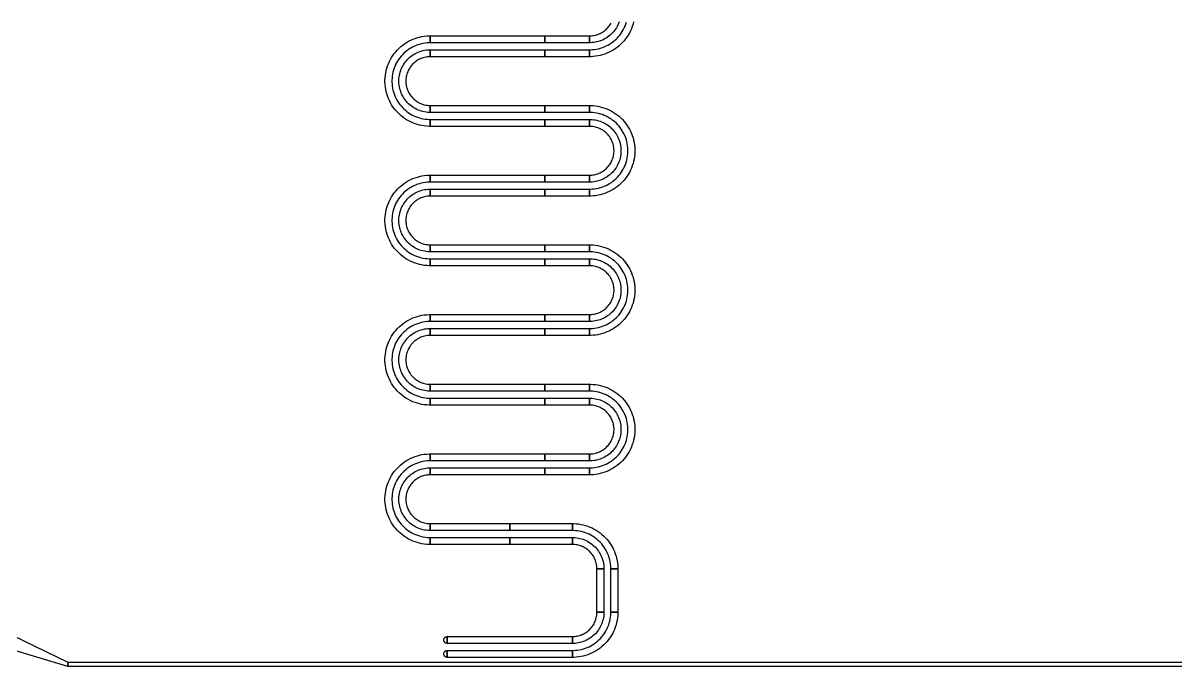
# Model space of a CAD drawing. Extents: x -50000 to 50000, y -50000 to 50000.
# Drawn here: x -27194 to -25538, y 25200 to 26128 of the extents above; entities that cross this region are included whole.
import ezdxf

# ---------------------------------------------------------------- set-up
doc = ezdxf.new("R2010")
doc.units = 0
for name, color, linetype in [('BASEMETAL', 3, 'CONTINUOUS'), ('BUSMAIN', 4, 'CONTINUOUS'), ('FRAME', 14, 'CONTINUOUS')]:
    doc.layers.add(name, color=color, linetype=linetype)

# ---------------------------------------------------------------- blocks, each defined once
blk = doc.blocks.new('CHIP_QSEARCH')
at = {"layer": 'BASEMETAL'}
for points in [[(2382.688, 4429.826), (2381.807, 4426.539), (2380.756, 4423.303), (2379.536, 4420.126), (2378.152, 4417.017), (2376.607, 4413.985), (2374.906, 4411.038), (2373.052, 4408.184), (2371.052, 4405.431), (2368.91, 4402.786), (2366.633, 4400.257), (2364.227, 4397.851), (2361.698, 4395.574), (2359.053, 4393.432), (2356.3, 4391.432), (2353.446, 4389.578), (2350.499, 4387.877), (2347.467, 4386.332), (2344.358, 4384.948), (2341.181, 4383.728), (2337.945, 4382.677), (2334.658, 4381.796), (2331.329, 4381.088), (2327.968, 4380.556), (2324.584, 4380.2), (2321.185, 4380.022), (2319.484, 4380), (2319.484, 4390), (2320.924, 4390.019), (2323.799, 4390.17), (2326.663, 4390.471), (2329.507, 4390.921), (2332.323, 4391.52), (2335.105, 4392.265), (2337.843, 4393.155), (2340.532, 4394.187), (2343.162, 4395.358), (2345.728, 4396.665), (2348.221, 4398.105), (2350.636, 4399.673), (2352.966, 4401.366), (2355.204, 4403.178), (2357.343, 4405.104), (2359.38, 4407.14), (2361.306, 4409.28), (2363.118, 4411.518), (2364.811, 4413.848), (2366.379, 4416.263), (2367.819, 4418.756), (2369.126, 4421.322), (2370.297, 4423.952), (2371.329, 4426.641), (2372.219, 4429.379)], [(2361.903, 4429.979), (2361.059, 4427.779), (2360.1, 4425.627), (2359.031, 4423.528), (2357.853, 4421.488), (2356.57, 4419.512), (2355.185, 4417.606), (2353.702, 4415.775), (2352.126, 4414.024), (2350.46, 4412.358), (2348.709, 4410.782), (2346.878, 4409.299), (2344.972, 4407.914), (2342.996, 4406.631), (2340.956, 4405.453), (2338.857, 4404.384), (2336.705, 4403.425), (2334.505, 4402.581), (2332.265, 4401.853), (2329.989, 4401.243), (2327.685, 4400.754), (2325.358, 4400.385), (2323.015, 4400.139), (2320.662, 4400.015), (2319.484, 4400), (2319.484, 4410), (2320.4, 4410.012), (2322.23, 4410.108), (2324.052, 4410.299), (2325.862, 4410.586), (2327.655, 4410.967), (2329.425, 4411.441), (2331.167, 4412.008), (2332.878, 4412.664), (2334.552, 4413.41), (2336.185, 4414.241), (2337.771, 4415.158), (2339.308, 4416.156), (2340.791, 4417.233), (2342.215, 4418.386), (2343.576, 4419.612), (2344.872, 4420.908), (2346.098, 4422.269), (2347.251, 4423.693), (2348.328, 4425.176), (2349.326, 4426.713), (2350.243, 4428.299)]]:
    blk.add_lwpolyline(points, dxfattribs=at)
for points in [[(2090.516, 4280), (2088.815, 4280.022), (2085.416, 4280.2), (2082.032, 4280.556), (2078.671, 4281.088), (2075.342, 4281.796), (2072.055, 4282.677), (2068.819, 4283.728), (2065.642, 4284.948), (2062.533, 4286.332), (2059.501, 4287.877), (2056.554, 4289.578), (2053.7, 4291.432), (2050.947, 4293.432), (2048.302, 4295.574), (2045.773, 4297.851), (2043.367, 4300.257), (2041.09, 4302.786), (2038.948, 4305.431), (2036.948, 4308.184), (2035.094, 4311.038), (2033.393, 4313.985), (2031.848, 4317.017), (2030.464, 4320.126), (2029.244, 4323.303), (2028.193, 4326.539), (2027.312, 4329.826), (2026.604, 4333.155), (2026.072, 4336.516), (2025.716, 4339.9), (2025.538, 4343.298), (2025.538, 4346.702), (2025.716, 4350.1), (2026.072, 4353.484), (2026.604, 4356.845), (2027.312, 4360.174), (2028.193, 4363.461), (2029.244, 4366.697), (2030.464, 4369.874), (2031.848, 4372.983), (2033.393, 4376.015), (2035.094, 4378.962), (2036.948, 4381.816), (2038.948, 4384.569), (2041.09, 4387.214), (2043.367, 4389.743), (2045.773, 4392.149), (2048.302, 4394.426), (2050.947, 4396.568), (2053.7, 4398.568), (2056.554, 4400.422), (2059.501, 4402.123), (2062.533, 4403.668), (2065.642, 4405.052), (2068.819, 4406.272), (2072.055, 4407.323), (2075.342, 4408.204), (2078.671, 4408.912), (2082.032, 4409.444), (2085.416, 4409.8), (2088.815, 4409.978), (2090.516, 4410), (2090.516, 4400), (2089.076, 4399.981), (2086.201, 4399.83), (2083.337, 4399.529), (2080.493, 4399.079), (2077.677, 4398.48), (2074.895, 4397.735), (2072.157, 4396.845), (2069.468, 4395.813), (2066.838, 4394.642), (2064.272, 4393.335), (2061.779, 4391.895), (2059.364, 4390.327), (2057.034, 4388.634), (2054.796, 4386.822), (2052.657, 4384.896), (2050.62, 4382.86), (2048.694, 4380.72), (2046.882, 4378.482), (2045.189, 4376.152), (2043.621, 4373.737), (2042.181, 4371.244), (2040.874, 4368.678), (2039.703, 4366.048), (2038.671, 4363.359), (2037.781, 4360.621), (2037.036, 4357.839), (2036.437, 4355.023), (2035.987, 4352.179), (2035.686, 4349.315), (2035.535, 4346.44), (2035.535, 4343.56), (2035.686, 4340.685), (2035.987, 4337.821), (2036.437, 4334.977), (2037.036, 4332.161), (2037.781, 4329.379), (2038.671, 4326.641), (2039.703, 4323.952), (2040.874, 4321.322), (2042.181, 4318.756), (2043.621, 4316.263), (2045.189, 4313.848), (2046.882, 4311.518), (2048.694, 4309.28), (2050.62, 4307.14), (2052.657, 4305.104), (2054.796, 4303.178), (2057.034, 4301.366), (2059.364, 4299.673), (2061.779, 4298.105), (2064.272, 4296.665), (2066.838, 4295.358), (2069.468, 4294.187), (2072.157, 4293.155), (2074.895, 4292.265), (2077.677, 4291.52), (2080.493, 4290.921), (2083.337, 4290.471), (2086.201, 4290.17), (2089.076, 4290.019), (2090.516, 4290)], [(2090.516, 4400), (2090.516, 4410), (2255, 4410), (2255, 4400)], [(2255, 4400), (2255, 4410), (2319.484, 4410), (2319.484, 4400)], [(2090.516, 4300), (2089.338, 4300.015), (2086.985, 4300.139), (2084.642, 4300.385), (2082.315, 4300.754), (2080.011, 4301.243), (2077.735, 4301.853), (2075.495, 4302.581), (2073.295, 4303.425), (2071.143, 4304.384), (2069.044, 4305.453), (2067.004, 4306.631), (2065.028, 4307.914), (2063.122, 4309.299), (2061.291, 4310.782), (2059.54, 4312.358), (2057.874, 4314.024), (2056.298, 4315.775), (2054.815, 4317.606), (2053.43, 4319.512), (2052.147, 4321.488), (2050.969, 4323.528), (2049.9, 4325.627), (2048.941, 4327.779), (2048.097, 4329.979), (2047.369, 4332.219), (2046.759, 4334.495), (2046.27, 4336.799), (2045.901, 4339.126), (2045.655, 4341.469), (2045.531, 4343.822), (2045.531, 4346.178), (2045.655, 4348.531), (2045.901, 4350.874), (2046.27, 4353.201), (2046.759, 4355.505), (2047.369, 4357.781), (2048.097, 4360.021), (2048.941, 4362.221), (2049.9, 4364.373), (2050.969, 4366.472), (2052.147, 4368.512), (2053.43, 4370.488), (2054.815, 4372.394), (2056.298, 4374.225), (2057.874, 4375.976), (2059.54, 4377.642), (2061.291, 4379.218), (2063.122, 4380.701), (2065.028, 4382.086), (2067.004, 4383.369), (2069.044, 4384.547), (2071.143, 4385.616), (2073.295, 4386.575), (2075.495, 4387.419), (2077.735, 4388.147), (2080.011, 4388.757), (2082.315, 4389.246), (2084.642, 4389.615), (2086.985, 4389.861), (2089.338, 4389.985), (2090.516, 4390), (2090.516, 4380), (2089.6, 4379.988), (2087.77, 4379.892), (2085.948, 4379.701), (2084.138, 4379.414), (2082.345, 4379.033), (2080.575, 4378.559), (2078.833, 4377.992), (2077.122, 4377.336), (2075.448, 4376.59), (2073.815, 4375.759), (2072.229, 4374.842), (2070.692, 4373.844), (2069.209, 4372.767), (2067.785, 4371.614), (2066.424, 4370.388), (2065.128, 4369.092), (2063.902, 4367.731), (2062.749, 4366.307), (2061.672, 4364.824), (2060.674, 4363.287), (2059.757, 4361.701), (2058.926, 4360.068), (2058.18, 4358.394), (2057.524, 4356.683), (2056.957, 4354.941), (2056.483, 4353.171), (2056.102, 4351.378), (2055.815, 4349.568), (2055.624, 4347.746), (2055.528, 4345.916), (2055.528, 4344.084), (2055.624, 4342.254), (2055.815, 4340.432), (2056.102, 4338.622), (2056.483, 4336.829), (2056.957, 4335.059), (2057.524, 4333.317), (2058.18, 4331.606), (2058.926, 4329.932), (2059.757, 4328.299), (2060.674, 4326.713), (2061.672, 4325.176), (2062.749, 4323.693), (2063.902, 4322.269), (2065.128, 4320.908), (2066.424, 4319.612), (2067.785, 4318.386), (2069.209, 4317.233), (2070.692, 4316.156), (2072.229, 4315.158), (2073.815, 4314.241), (2075.448, 4313.41), (2077.122, 4312.664), (2078.833, 4312.008), (2080.575, 4311.441), (2082.345, 4310.967), (2084.138, 4310.586), (2085.948, 4310.299), (2087.77, 4310.108), (2089.6, 4310.012), (2090.516, 4310)], [(2090.516, 4380), (2090.516, 4390), (2255, 4390), (2255, 4380)], [(2255, 4380), (2255, 4390), (2319.484, 4390), (2319.484, 4380)], [(2090.516, 4300), (2090.516, 4310), (2255, 4310), (2255, 4300)], [(2255, 4300), (2255, 4310), (2319.484, 4310), (2319.484, 4300)], [(2319.484, 4180), (2319.484, 4190), (2320.924, 4190.019), (2323.799, 4190.17), (2326.663, 4190.471), (2329.507, 4190.921), (2332.323, 4191.52), (2335.105, 4192.265), (2337.843, 4193.155), (2340.532, 4194.187), (2343.162, 4195.358), (2345.728, 4196.665), (2348.221, 4198.105), (2350.636, 4199.673), (2352.966, 4201.366), (2355.204, 4203.178), (2357.343, 4205.104), (2359.38, 4207.14), (2361.306, 4209.28), (2363.118, 4211.518), (2364.811, 4213.848), (2366.379, 4216.263), (2367.819, 4218.756), (2369.126, 4221.322), (2370.297, 4223.952), (2371.329, 4226.641), (2372.219, 4229.379), (2372.964, 4232.161), (2373.563, 4234.977), (2374.013, 4237.821), (2374.314, 4240.685), (2374.465, 4243.56), (2374.465, 4246.44), (2374.314, 4249.315), (2374.013, 4252.179), (2373.563, 4255.023), (2372.964, 4257.839), (2372.219, 4260.621), (2371.329, 4263.359), (2370.297, 4266.048), (2369.126, 4268.678), (2367.819, 4271.244), (2366.379, 4273.737), (2364.811, 4276.152), (2363.118, 4278.482), (2361.306, 4280.72), (2359.38, 4282.86), (2357.343, 4284.896), (2355.204, 4286.822), (2352.966, 4288.634), (2350.636, 4290.327), (2348.221, 4291.895), (2345.728, 4293.335), (2343.162, 4294.642), (2340.532, 4295.813), (2337.843, 4296.845), (2335.105, 4297.735), (2332.323, 4298.48), (2329.507, 4299.079), (2326.663, 4299.529), (2323.799, 4299.83), (2320.924, 4299.981), (2319.484, 4300), (2319.484, 4310), (2321.185, 4309.978), (2324.584, 4309.8), (2327.968, 4309.444), (2331.329, 4308.912), (2334.658, 4308.204), (2337.945, 4307.323), (2341.181, 4306.272), (2344.358, 4305.052), (2347.467, 4303.668), (2350.499, 4302.123), (2353.446, 4300.422), (2356.3, 4298.568), (2359.053, 4296.568), (2361.698, 4294.426), (2364.227, 4292.149), (2366.633, 4289.743), (2368.91, 4287.214), (2371.052, 4284.569), (2373.052, 4281.816), (2374.906, 4278.962), (2376.607, 4276.015), (2378.152, 4272.983), (2379.536, 4269.874), (2380.756, 4266.697), (2381.807, 4263.461), (2382.688, 4260.174), (2383.396, 4256.845), (2383.928, 4253.484), (2384.284, 4250.1), (2384.462, 4246.702), (2384.462, 4243.298), (2384.284, 4239.9), (2383.928, 4236.516), (2383.396, 4233.155), (2382.688, 4229.826), (2381.807, 4226.539), (2380.756, 4223.303), (2379.536, 4220.126), (2378.152, 4217.017), (2376.607, 4213.985), (2374.906, 4211.038), (2373.052, 4208.184), (2371.052, 4205.431), (2368.91, 4202.786), (2366.633, 4200.257), (2364.227, 4197.851), (2361.698, 4195.574), (2359.053, 4193.432), (2356.3, 4191.432), (2353.446, 4189.578), (2350.499, 4187.877), (2347.467, 4186.332), (2344.358, 4184.948), (2341.181, 4183.728), (2337.945, 4182.677), (2334.658, 4181.796), (2331.329, 4181.088), (2327.968, 4180.556), (2324.584, 4180.2), (2321.185, 4180.022)], [(2090.516, 4280), (2090.516, 4290), (2255, 4290), (2255, 4280)], [(2255, 4280), (2255, 4290), (2319.484, 4290), (2319.484, 4280)], [(2319.484, 4200), (2319.484, 4210), (2320.4, 4210.012), (2322.23, 4210.108), (2324.052, 4210.299), (2325.862, 4210.586), (2327.655, 4210.967), (2329.425, 4211.441), (2331.167, 4212.008), (2332.878, 4212.664), (2334.552, 4213.41), (2336.185, 4214.241), (2337.771, 4215.158), (2339.308, 4216.156), (2340.791, 4217.233), (2342.215, 4218.386), (2343.576, 4219.612), (2344.872, 4220.908), (2346.098, 4222.269), (2347.251, 4223.693), (2348.328, 4225.176), (2349.326, 4226.713), (2350.243, 4228.299), (2351.074, 4229.932), (2351.82, 4231.606), (2352.476, 4233.317), (2353.043, 4235.059), (2353.517, 4236.829), (2353.898, 4238.622), (2354.185, 4240.432), (2354.376, 4242.254), (2354.472, 4244.084), (2354.472, 4245.916), (2354.376, 4247.746), (2354.185, 4249.568), (2353.898, 4251.378), (2353.517, 4253.171), (2353.043, 4254.941), (2352.476, 4256.683), (2351.82, 4258.394), (2351.074, 4260.068), (2350.243, 4261.701), (2349.326, 4263.287), (2348.328, 4264.824), (2347.251, 4266.307), (2346.098, 4267.731), (2344.872, 4269.092), (2343.576, 4270.388), (2342.215, 4271.614), (2340.791, 4272.767), (2339.308, 4273.844), (2337.771, 4274.842), (2336.185, 4275.759), (2334.552, 4276.59), (2332.878, 4277.336), (2331.167, 4277.992), (2329.425, 4278.559), (2327.655, 4279.033), (2325.862, 4279.414), (2324.052, 4279.701), (2322.23, 4279.892), (2320.4, 4279.988), (2319.484, 4280), (2319.484, 4290), (2320.662, 4289.985), (2323.015, 4289.861), (2325.358, 4289.615), (2327.685, 4289.246), (2329.989, 4288.757), (2332.265, 4288.147), (2334.505, 4287.419), (2336.705, 4286.575), (2338.857, 4285.616), (2340.956, 4284.547), (2342.996, 4283.369), (2344.972, 4282.086), (2346.878, 4280.701), (2348.709, 4279.218), (2350.46, 4277.642), (2352.126, 4275.976), (2353.702, 4274.225), (2355.185, 4272.394), (2356.57, 4270.488), (2357.853, 4268.512), (2359.031, 4266.472), (2360.1, 4264.373), (2361.059, 4262.221), (2361.903, 4260.021), (2362.631, 4257.781), (2363.241, 4255.505), (2363.73, 4253.201), (2364.099, 4250.874), (2364.345, 4248.531), (2364.469, 4246.178), (2364.469, 4243.822), (2364.345, 4241.469), (2364.099, 4239.126), (2363.73, 4236.799), (2363.241, 4234.495), (2362.631, 4232.219), (2361.903, 4229.979), (2361.059, 4227.779), (2360.1, 4225.627), (2359.031, 4223.528), (2357.853, 4221.488), (2356.57, 4219.512), (2355.185, 4217.606), (2353.702, 4215.775), (2352.126, 4214.024), (2350.46, 4212.358), (2348.709, 4210.782), (2346.878, 4209.299), (2344.972, 4207.914), (2342.996, 4206.631), (2340.956, 4205.453), (2338.857, 4204.384), (2336.705, 4203.425), (2334.505, 4202.581), (2332.265, 4201.853), (2329.989, 4201.243), (2327.685, 4200.754), (2325.358, 4200.385), (2323.015, 4200.139), (2320.662, 4200.015)], [(2090.516, 4080), (2088.815, 4080.022), (2085.416, 4080.2), (2082.032, 4080.556), (2078.671, 4081.088), (2075.342, 4081.796), (2072.055, 4082.677), (2068.819, 4083.728), (2065.642, 4084.948), (2062.533, 4086.332), (2059.501, 4087.877), (2056.554, 4089.578), (2053.7, 4091.432), (2050.947, 4093.432), (2048.302, 4095.574), (2045.773, 4097.851), (2043.367, 4100.257), (2041.09, 4102.786), (2038.948, 4105.431), (2036.948, 4108.184), (2035.094, 4111.038), (2033.393, 4113.985), (2031.848, 4117.017), (2030.464, 4120.126), (2029.244, 4123.303), (2028.193, 4126.539), (2027.312, 4129.826), (2026.604, 4133.155), (2026.072, 4136.516), (2025.716, 4139.9), (2025.538, 4143.298), (2025.538, 4146.702), (2025.716, 4150.1), (2026.072, 4153.484), (2026.604, 4156.845), (2027.312, 4160.174), (2028.193, 4163.461), (2029.244, 4166.697), (2030.464, 4169.874), (2031.848, 4172.983), (2033.393, 4176.015), (2035.094, 4178.962), (2036.948, 4181.816), (2038.948, 4184.569), (2041.09, 4187.214), (2043.367, 4189.743), (2045.773, 4192.149), (2048.302, 4194.426), (2050.947, 4196.568), (2053.7, 4198.568), (2056.554, 4200.422), (2059.501, 4202.123), (2062.533, 4203.668), (2065.642, 4205.052), (2068.819, 4206.272), (2072.055, 4207.323), (2075.342, 4208.204), (2078.671, 4208.912), (2082.032, 4209.444), (2085.416, 4209.8), (2088.815, 4209.978), (2090.516, 4210), (2090.516, 4200), (2089.076, 4199.981), (2086.201, 4199.83), (2083.337, 4199.529), (2080.493, 4199.079), (2077.677, 4198.48), (2074.895, 4197.735), (2072.157, 4196.845), (2069.468, 4195.813), (2066.838, 4194.642), (2064.272, 4193.335), (2061.779, 4191.895), (2059.364, 4190.327), (2057.034, 4188.634), (2054.796, 4186.822), (2052.657, 4184.896), (2050.62, 4182.86), (2048.694, 4180.72), (2046.882, 4178.482), (2045.189, 4176.152), (2043.621, 4173.737), (2042.181, 4171.244), (2040.874, 4168.678), (2039.703, 4166.048), (2038.671, 4163.359), (2037.781, 4160.621), (2037.036, 4157.839), (2036.437, 4155.023), (2035.987, 4152.179), (2035.686, 4149.315), (2035.535, 4146.44), (2035.535, 4143.56), (2035.686, 4140.685), (2035.987, 4137.821), (2036.437, 4134.977), (2037.036, 4132.161), (2037.781, 4129.379), (2038.671, 4126.641), (2039.703, 4123.952), (2040.874, 4121.322), (2042.181, 4118.756), (2043.621, 4116.263), (2045.189, 4113.848), (2046.882, 4111.518), (2048.694, 4109.28), (2050.62, 4107.14), (2052.657, 4105.104), (2054.796, 4103.178), (2057.034, 4101.366), (2059.364, 4099.673), (2061.779, 4098.105), (2064.272, 4096.665), (2066.838, 4095.358), (2069.468, 4094.187), (2072.157, 4093.155), (2074.895, 4092.265), (2077.677, 4091.52), (2080.493, 4090.921), (2083.337, 4090.471), (2086.201, 4090.17), (2089.076, 4090.019), (2090.516, 4090)], [(2090.516, 4200), (2090.516, 4210), (2255, 4210), (2255, 4200)], [(2255, 4200), (2255, 4210), (2319.484, 4210), (2319.484, 4200)], [(2090.516, 4100), (2089.338, 4100.015), (2086.985, 4100.139), (2084.642, 4100.385), (2082.315, 4100.754), (2080.011, 4101.243), (2077.735, 4101.853), (2075.495, 4102.581), (2073.295, 4103.425), (2071.143, 4104.384), (2069.044, 4105.453), (2067.004, 4106.631), (2065.028, 4107.914), (2063.122, 4109.299), (2061.291, 4110.782), (2059.54, 4112.358), (2057.874, 4114.024), (2056.298, 4115.775), (2054.815, 4117.606), (2053.43, 4119.512), (2052.147, 4121.488), (2050.969, 4123.528), (2049.9, 4125.627), (2048.941, 4127.779), (2048.097, 4129.979), (2047.369, 4132.219), (2046.759, 4134.495), (2046.27, 4136.799), (2045.901, 4139.126), (2045.655, 4141.469), (2045.531, 4143.822), (2045.531, 4146.178), (2045.655, 4148.531), (2045.901, 4150.874), (2046.27, 4153.201), (2046.759, 4155.505), (2047.369, 4157.781), (2048.097, 4160.021), (2048.941, 4162.221), (2049.9, 4164.373), (2050.969, 4166.472), (2052.147, 4168.512), (2053.43, 4170.488), (2054.815, 4172.394), (2056.298, 4174.225), (2057.874, 4175.976), (2059.54, 4177.642), (2061.291, 4179.218), (2063.122, 4180.701), (2065.028, 4182.086), (2067.004, 4183.369), (2069.044, 4184.547), (2071.143, 4185.616), (2073.295, 4186.575), (2075.495, 4187.419), (2077.735, 4188.147), (2080.011, 4188.757), (2082.315, 4189.246), (2084.642, 4189.615), (2086.985, 4189.861), (2089.338, 4189.985), (2090.516, 4190), (2090.516, 4180), (2089.6, 4179.988), (2087.77, 4179.892), (2085.948, 4179.701), (2084.138, 4179.414), (2082.345, 4179.033), (2080.575, 4178.559), (2078.833, 4177.992), (2077.122, 4177.336), (2075.448, 4176.59), (2073.815, 4175.759), (2072.229, 4174.842), (2070.692, 4173.844), (2069.209, 4172.767), (2067.785, 4171.614), (2066.424, 4170.388), (2065.128, 4169.092), (2063.902, 4167.731), (2062.749, 4166.307), (2061.672, 4164.824), (2060.674, 4163.287), (2059.757, 4161.701), (2058.926, 4160.068), (2058.18, 4158.394), (2057.524, 4156.683), (2056.957, 4154.941), (2056.483, 4153.171), (2056.102, 4151.378), (2055.815, 4149.568), (2055.624, 4147.746), (2055.528, 4145.916), (2055.528, 4144.084), (2055.624, 4142.254), (2055.815, 4140.432), (2056.102, 4138.622), (2056.483, 4136.829), (2056.957, 4135.059), (2057.524, 4133.317), (2058.18, 4131.606), (2058.926, 4129.932), (2059.757, 4128.299), (2060.674, 4126.713), (2061.672, 4125.176), (2062.749, 4123.693), (2063.902, 4122.269), (2065.128, 4120.908), (2066.424, 4119.612), (2067.785, 4118.386), (2069.209, 4117.233), (2070.692, 4116.156), (2072.229, 4115.158), (2073.815, 4114.241), (2075.448, 4113.41), (2077.122, 4112.664), (2078.833, 4112.008), (2080.575, 4111.441), (2082.345, 4110.967), (2084.138, 4110.586), (2085.948, 4110.299), (2087.77, 4110.108), (2089.6, 4110.012), (2090.516, 4110)], [(2090.516, 4180), (2090.516, 4190), (2255, 4190), (2255, 4180)], [(2255, 4180), (2255, 4190), (2319.484, 4190), (2319.484, 4180)], [(2090.516, 4100), (2090.516, 4110), (2255, 4110), (2255, 4100)], [(2255, 4100), (2255, 4110), (2319.484, 4110), (2319.484, 4100)], [(2319.484, 3980), (2319.484, 3990), (2320.924, 3990.019), (2323.799, 3990.17), (2326.663, 3990.471), (2329.507, 3990.921), (2332.323, 3991.52), (2335.105, 3992.265), (2337.843, 3993.155), (2340.532, 3994.187), (2343.162, 3995.358), (2345.728, 3996.665), (2348.221, 3998.105), (2350.636, 3999.673), (2352.966, 4001.366), (2355.204, 4003.178), (2357.343, 4005.104), (2359.38, 4007.14), (2361.306, 4009.28), (2363.118, 4011.518), (2364.811, 4013.848), (2366.379, 4016.263), (2367.819, 4018.756), (2369.126, 4021.322), (2370.297, 4023.952), (2371.329, 4026.641), (2372.219, 4029.379), (2372.964, 4032.161), (2373.563, 4034.977), (2374.013, 4037.821), (2374.314, 4040.685), (2374.465, 4043.56), (2374.465, 4046.44), (2374.314, 4049.315), (2374.013, 4052.179), (2373.563, 4055.023), (2372.964, 4057.839), (2372.219, 4060.621), (2371.329, 4063.359), (2370.297, 4066.048), (2369.126, 4068.678), (2367.819, 4071.244), (2366.379, 4073.737), (2364.811, 4076.152), (2363.118, 4078.482), (2361.306, 4080.72), (2359.38, 4082.86), (2357.343, 4084.896), (2355.204, 4086.822), (2352.966, 4088.634), (2350.636, 4090.327), (2348.221, 4091.895), (2345.728, 4093.335), (2343.162, 4094.642), (2340.532, 4095.813), (2337.843, 4096.845), (2335.105, 4097.735), (2332.323, 4098.48), (2329.507, 4099.079), (2326.663, 4099.529), (2323.799, 4099.83), (2320.924, 4099.981), (2319.484, 4100), (2319.484, 4110), (2321.185, 4109.978), (2324.584, 4109.8), (2327.968, 4109.444), (2331.329, 4108.912), (2334.658, 4108.204), (2337.945, 4107.323), (2341.181, 4106.272), (2344.358, 4105.052), (2347.467, 4103.668), (2350.499, 4102.123), (2353.446, 4100.422), (2356.3, 4098.568), (2359.053, 4096.568), (2361.698, 4094.426), (2364.227, 4092.149), (2366.633, 4089.743), (2368.91, 4087.214), (2371.052, 4084.569), (2373.052, 4081.816), (2374.906, 4078.962), (2376.607, 4076.015), (2378.152, 4072.983), (2379.536, 4069.874), (2380.756, 4066.697), (2381.807, 4063.461), (2382.688, 4060.174), (2383.396, 4056.845), (2383.928, 4053.484), (2384.284, 4050.1), (2384.462, 4046.702), (2384.462, 4043.298), (2384.284, 4039.9), (2383.928, 4036.516), (2383.396, 4033.155), (2382.688, 4029.826), (2381.807, 4026.539), (2380.756, 4023.303), (2379.536, 4020.126), (2378.152, 4017.017), (2376.607, 4013.985), (2374.906, 4011.038), (2373.052, 4008.184), (2371.052, 4005.431), (2368.91, 4002.786), (2366.633, 4000.257), (2364.227, 3997.851), (2361.698, 3995.574), (2359.053, 3993.432), (2356.3, 3991.432), (2353.446, 3989.578), (2350.499, 3987.877), (2347.467, 3986.332), (2344.358, 3984.948), (2341.181, 3983.728), (2337.945, 3982.677), (2334.658, 3981.796), (2331.329, 3981.088), (2327.968, 3980.556), (2324.584, 3980.2), (2321.185, 3980.022)], [(2090.516, 4080), (2090.516, 4090), (2255, 4090), (2255, 4080)], [(2255, 4080), (2255, 4090), (2319.484, 4090), (2319.484, 4080)], [(2319.484, 4000), (2319.484, 4010), (2320.4, 4010.012), (2322.23, 4010.108), (2324.052, 4010.299), (2325.862, 4010.586), (2327.655, 4010.967), (2329.425, 4011.441), (2331.167, 4012.008), (2332.878, 4012.664), (2334.552, 4013.41), (2336.185, 4014.241), (2337.771, 4015.158), (2339.308, 4016.156), (2340.791, 4017.233), (2342.215, 4018.386), (2343.576, 4019.612), (2344.872, 4020.908), (2346.098, 4022.269), (2347.251, 4023.693), (2348.328, 4025.176), (2349.326, 4026.713), (2350.243, 4028.299), (2351.074, 4029.932), (2351.82, 4031.606), (2352.476, 4033.317), (2353.043, 4035.059), (2353.517, 4036.829), (2353.898, 4038.622), (2354.185, 4040.432), (2354.376, 4042.254), (2354.472, 4044.084), (2354.472, 4045.916), (2354.376, 4047.746), (2354.185, 4049.568), (2353.898, 4051.378), (2353.517, 4053.171), (2353.043, 4054.941), (2352.476, 4056.683), (2351.82, 4058.394), (2351.074, 4060.068), (2350.243, 4061.701), (2349.326, 4063.287), (2348.328, 4064.824), (2347.251, 4066.307), (2346.098, 4067.731), (2344.872, 4069.092), (2343.576, 4070.388), (2342.215, 4071.614), (2340.791, 4072.767), (2339.308, 4073.844), (2337.771, 4074.842), (2336.185, 4075.759), (2334.552, 4076.59), (2332.878, 4077.336), (2331.167, 4077.992), (2329.425, 4078.559), (2327.655, 4079.033), (2325.862, 4079.414), (2324.052, 4079.701), (2322.23, 4079.892), (2320.4, 4079.988), (2319.484, 4080), (2319.484, 4090), (2320.662, 4089.985), (2323.015, 4089.861), (2325.358, 4089.615), (2327.685, 4089.246), (2329.989, 4088.757), (2332.265, 4088.147), (2334.505, 4087.419), (2336.705, 4086.575), (2338.857, 4085.616), (2340.956, 4084.547), (2342.996, 4083.369), (2344.972, 4082.086), (2346.878, 4080.701), (2348.709, 4079.218), (2350.46, 4077.642), (2352.126, 4075.976), (2353.702, 4074.225), (2355.185, 4072.394), (2356.57, 4070.488), (2357.853, 4068.512), (2359.031, 4066.472), (2360.1, 4064.373), (2361.059, 4062.221), (2361.903, 4060.021), (2362.631, 4057.781), (2363.241, 4055.505), (2363.73, 4053.201), (2364.099, 4050.874), (2364.345, 4048.531), (2364.469, 4046.178), (2364.469, 4043.822), (2364.345, 4041.469), (2364.099, 4039.126), (2363.73, 4036.799), (2363.241, 4034.495), (2362.631, 4032.219), (2361.903, 4029.979), (2361.059, 4027.779), (2360.1, 4025.627), (2359.031, 4023.528), (2357.853, 4021.488), (2356.57, 4019.512), (2355.185, 4017.606), (2353.702, 4015.775), (2352.126, 4014.024), (2350.46, 4012.358), (2348.709, 4010.782), (2346.878, 4009.299), (2344.972, 4007.914), (2342.996, 4006.631), (2340.956, 4005.453), (2338.857, 4004.384), (2336.705, 4003.425), (2334.505, 4002.581), (2332.265, 4001.853), (2329.989, 4001.243), (2327.685, 4000.754), (2325.358, 4000.385), (2323.015, 4000.139), (2320.662, 4000.015)], [(2090.516, 3880), (2088.815, 3880.022), (2085.416, 3880.2), (2082.032, 3880.556), (2078.671, 3881.088), (2075.342, 3881.796), (2072.055, 3882.677), (2068.819, 3883.728), (2065.642, 3884.948), (2062.533, 3886.332), (2059.501, 3887.877), (2056.554, 3889.578), (2053.7, 3891.432), (2050.947, 3893.432), (2048.302, 3895.574), (2045.773, 3897.851), (2043.367, 3900.257), (2041.09, 3902.786), (2038.948, 3905.431), (2036.948, 3908.184), (2035.094, 3911.038), (2033.393, 3913.985), (2031.848, 3917.017), (2030.464, 3920.126), (2029.244, 3923.303), (2028.193, 3926.539), (2027.312, 3929.826), (2026.604, 3933.155), (2026.072, 3936.516), (2025.716, 3939.9), (2025.538, 3943.298), (2025.538, 3946.702), (2025.716, 3950.1), (2026.072, 3953.484), (2026.604, 3956.845), (2027.312, 3960.174), (2028.193, 3963.461), (2029.244, 3966.697), (2030.464, 3969.874), (2031.848, 3972.983), (2033.393, 3976.015), (2035.094, 3978.962), (2036.948, 3981.816), (2038.948, 3984.569), (2041.09, 3987.214), (2043.367, 3989.743), (2045.773, 3992.149), (2048.302, 3994.426), (2050.947, 3996.568), (2053.7, 3998.568), (2056.554, 4000.422), (2059.501, 4002.123), (2062.533, 4003.668), (2065.642, 4005.052), (2068.819, 4006.272), (2072.055, 4007.323), (2075.342, 4008.204), (2078.671, 4008.912), (2082.032, 4009.444), (2085.416, 4009.8), (2088.815, 4009.978), (2090.516, 4010), (2090.516, 4000), (2089.076, 3999.981), (2086.201, 3999.83), (2083.337, 3999.529), (2080.493, 3999.079), (2077.677, 3998.48), (2074.895, 3997.735), (2072.157, 3996.845), (2069.468, 3995.813), (2066.838, 3994.642), (2064.272, 3993.335), (2061.779, 3991.895), (2059.364, 3990.327), (2057.034, 3988.634), (2054.796, 3986.822), (2052.657, 3984.896), (2050.62, 3982.86), (2048.694, 3980.72), (2046.882, 3978.482), (2045.189, 3976.152), (2043.621, 3973.737), (2042.181, 3971.244), (2040.874, 3968.678), (2039.703, 3966.048), (2038.671, 3963.359), (2037.781, 3960.621), (2037.036, 3957.839), (2036.437, 3955.023), (2035.987, 3952.179), (2035.686, 3949.315), (2035.535, 3946.44), (2035.535, 3943.56), (2035.686, 3940.685), (2035.987, 3937.821), (2036.437, 3934.977), (2037.036, 3932.161), (2037.781, 3929.379), (2038.671, 3926.641), (2039.703, 3923.952), (2040.874, 3921.322), (2042.181, 3918.756), (2043.621, 3916.263), (2045.189, 3913.848), (2046.882, 3911.518), (2048.694, 3909.28), (2050.62, 3907.14), (2052.657, 3905.104), (2054.796, 3903.178), (2057.034, 3901.366), (2059.364, 3899.673), (2061.779, 3898.105), (2064.272, 3896.665), (2066.838, 3895.358), (2069.468, 3894.187), (2072.157, 3893.155), (2074.895, 3892.265), (2077.677, 3891.52), (2080.493, 3890.921), (2083.337, 3890.471), (2086.201, 3890.17), (2089.076, 3890.019), (2090.516, 3890)], [(2090.516, 4000), (2090.516, 4010), (2255, 4010), (2255, 4000)], [(2255, 4000), (2255, 4010), (2319.484, 4010), (2319.484, 4000)], [(2090.516, 3900), (2089.338, 3900.015), (2086.985, 3900.139), (2084.642, 3900.385), (2082.315, 3900.754), (2080.011, 3901.243), (2077.735, 3901.853), (2075.495, 3902.581), (2073.295, 3903.425), (2071.143, 3904.384), (2069.044, 3905.453), (2067.004, 3906.631), (2065.028, 3907.914), (2063.122, 3909.299), (2061.291, 3910.782), (2059.54, 3912.358), (2057.874, 3914.024), (2056.298, 3915.775), (2054.815, 3917.606), (2053.43, 3919.512), (2052.147, 3921.488), (2050.969, 3923.528), (2049.9, 3925.627), (2048.941, 3927.779), (2048.097, 3929.979), (2047.369, 3932.219), (2046.759, 3934.495), (2046.27, 3936.799), (2045.901, 3939.126), (2045.655, 3941.469), (2045.531, 3943.822), (2045.531, 3946.178), (2045.655, 3948.531), (2045.901, 3950.874), (2046.27, 3953.201), (2046.759, 3955.505), (2047.369, 3957.781), (2048.097, 3960.021), (2048.941, 3962.221), (2049.9, 3964.373), (2050.969, 3966.472), (2052.147, 3968.512), (2053.43, 3970.488), (2054.815, 3972.394), (2056.298, 3974.225), (2057.874, 3975.976), (2059.54, 3977.642), (2061.291, 3979.218), (2063.122, 3980.701), (2065.028, 3982.086), (2067.004, 3983.369), (2069.044, 3984.547), (2071.143, 3985.616), (2073.295, 3986.575), (2075.495, 3987.419), (2077.735, 3988.147), (2080.011, 3988.757), (2082.315, 3989.246), (2084.642, 3989.615), (2086.985, 3989.861), (2089.338, 3989.985), (2090.516, 3990), (2090.516, 3980), (2089.6, 3979.988), (2087.77, 3979.892), (2085.948, 3979.701), (2084.138, 3979.414), (2082.345, 3979.033), (2080.575, 3978.559), (2078.833, 3977.992), (2077.122, 3977.336), (2075.448, 3976.59), (2073.815, 3975.759), (2072.229, 3974.842), (2070.692, 3973.844), (2069.209, 3972.767), (2067.785, 3971.614), (2066.424, 3970.388), (2065.128, 3969.092), (2063.902, 3967.731), (2062.749, 3966.307), (2061.672, 3964.824), (2060.674, 3963.287), (2059.757, 3961.701), (2058.926, 3960.068), (2058.18, 3958.394), (2057.524, 3956.683), (2056.957, 3954.941), (2056.483, 3953.171), (2056.102, 3951.378), (2055.815, 3949.568), (2055.624, 3947.746), (2055.528, 3945.916), (2055.528, 3944.084), (2055.624, 3942.254), (2055.815, 3940.432), (2056.102, 3938.622), (2056.483, 3936.829), (2056.957, 3935.059), (2057.524, 3933.317), (2058.18, 3931.606), (2058.926, 3929.932), (2059.757, 3928.299), (2060.674, 3926.713), (2061.672, 3925.176), (2062.749, 3923.693), (2063.902, 3922.269), (2065.128, 3920.908), (2066.424, 3919.612), (2067.785, 3918.386), (2069.209, 3917.233), (2070.692, 3916.156), (2072.229, 3915.158), (2073.815, 3914.241), (2075.448, 3913.41), (2077.122, 3912.664), (2078.833, 3912.008), (2080.575, 3911.441), (2082.345, 3910.967), (2084.138, 3910.586), (2085.948, 3910.299), (2087.77, 3910.108), (2089.6, 3910.012), (2090.516, 3910)], [(2090.516, 3980), (2090.516, 3990), (2255, 3990), (2255, 3980)], [(2255, 3980), (2255, 3990), (2319.484, 3990), (2319.484, 3980)], [(2090.516, 3900), (2090.516, 3910), (2255, 3910), (2255, 3900)], [(2255, 3900), (2255, 3910), (2319.484, 3910), (2319.484, 3900)], [(2319.484, 3780), (2319.484, 3790), (2320.924, 3790.019), (2323.799, 3790.17), (2326.663, 3790.471), (2329.507, 3790.921), (2332.323, 3791.52), (2335.105, 3792.265), (2337.843, 3793.155), (2340.532, 3794.187), (2343.162, 3795.358), (2345.728, 3796.665), (2348.221, 3798.105), (2350.636, 3799.673), (2352.966, 3801.366), (2355.204, 3803.178), (2357.343, 3805.104), (2359.38, 3807.14), (2361.306, 3809.28), (2363.118, 3811.518), (2364.811, 3813.848), (2366.379, 3816.263), (2367.819, 3818.756), (2369.126, 3821.322), (2370.297, 3823.952), (2371.329, 3826.641), (2372.219, 3829.379), (2372.964, 3832.161), (2373.563, 3834.977), (2374.013, 3837.821), (2374.314, 3840.685), (2374.465, 3843.56), (2374.465, 3846.44), (2374.314, 3849.315), (2374.013, 3852.179), (2373.563, 3855.023), (2372.964, 3857.839), (2372.219, 3860.621), (2371.329, 3863.359), (2370.297, 3866.048), (2369.126, 3868.678), (2367.819, 3871.244), (2366.379, 3873.737), (2364.811, 3876.152), (2363.118, 3878.482), (2361.306, 3880.72), (2359.38, 3882.86), (2357.343, 3884.896), (2355.204, 3886.822), (2352.966, 3888.634), (2350.636, 3890.327), (2348.221, 3891.895), (2345.728, 3893.335), (2343.162, 3894.642), (2340.532, 3895.813), (2337.843, 3896.845), (2335.105, 3897.735), (2332.323, 3898.48), (2329.507, 3899.079), (2326.663, 3899.529), (2323.799, 3899.83), (2320.924, 3899.981), (2319.484, 3900), (2319.484, 3910), (2321.185, 3909.978), (2324.584, 3909.8), (2327.968, 3909.444), (2331.329, 3908.912), (2334.658, 3908.204), (2337.945, 3907.323), (2341.181, 3906.272), (2344.358, 3905.052), (2347.467, 3903.668), (2350.499, 3902.123), (2353.446, 3900.422), (2356.3, 3898.568), (2359.053, 3896.568), (2361.698, 3894.426), (2364.227, 3892.149), (2366.633, 3889.743), (2368.91, 3887.214), (2371.052, 3884.569), (2373.052, 3881.816), (2374.906, 3878.962), (2376.607, 3876.015), (2378.152, 3872.983), (2379.536, 3869.874), (2380.756, 3866.697), (2381.807, 3863.461), (2382.688, 3860.174), (2383.396, 3856.845), (2383.928, 3853.484), (2384.284, 3850.1), (2384.462, 3846.702), (2384.462, 3843.298), (2384.284, 3839.9), (2383.928, 3836.516), (2383.396, 3833.155), (2382.688, 3829.826), (2381.807, 3826.539), (2380.756, 3823.303), (2379.536, 3820.126), (2378.152, 3817.017), (2376.607, 3813.985), (2374.906, 3811.038), (2373.052, 3808.184), (2371.052, 3805.431), (2368.91, 3802.786), (2366.633, 3800.257), (2364.227, 3797.851), (2361.698, 3795.574), (2359.053, 3793.432), (2356.3, 3791.432), (2353.446, 3789.578), (2350.499, 3787.877), (2347.467, 3786.332), (2344.358, 3784.948), (2341.181, 3783.728), (2337.945, 3782.677), (2334.658, 3781.796), (2331.329, 3781.088), (2327.968, 3780.556), (2324.584, 3780.2), (2321.185, 3780.022)], [(2090.516, 3880), (2090.516, 3890), (2255, 3890), (2255, 3880)], [(2255, 3880), (2255, 3890), (2319.484, 3890), (2319.484, 3880)], [(2319.484, 3800), (2319.484, 3810), (2320.4, 3810.012), (2322.23, 3810.108), (2324.052, 3810.299), (2325.862, 3810.586), (2327.655, 3810.967), (2329.425, 3811.441), (2331.167, 3812.008), (2332.878, 3812.664), (2334.552, 3813.41), (2336.185, 3814.241), (2337.771, 3815.158), (2339.308, 3816.156), (2340.791, 3817.233), (2342.215, 3818.386), (2343.576, 3819.612), (2344.872, 3820.908), (2346.098, 3822.269), (2347.251, 3823.693), (2348.328, 3825.176), (2349.326, 3826.713), (2350.243, 3828.299), (2351.074, 3829.932), (2351.82, 3831.606), (2352.476, 3833.317), (2353.043, 3835.059), (2353.517, 3836.829), (2353.898, 3838.622), (2354.185, 3840.432), (2354.376, 3842.254), (2354.472, 3844.084), (2354.472, 3845.916), (2354.376, 3847.746), (2354.185, 3849.568), (2353.898, 3851.378), (2353.517, 3853.171), (2353.043, 3854.941), (2352.476, 3856.683), (2351.82, 3858.394), (2351.074, 3860.068), (2350.243, 3861.701), (2349.326, 3863.287), (2348.328, 3864.824), (2347.251, 3866.307), (2346.098, 3867.731), (2344.872, 3869.092), (2343.576, 3870.388), (2342.215, 3871.614), (2340.791, 3872.767), (2339.308, 3873.844), (2337.771, 3874.842), (2336.185, 3875.759), (2334.552, 3876.59), (2332.878, 3877.336), (2331.167, 3877.992), (2329.425, 3878.559), (2327.655, 3879.033), (2325.862, 3879.414), (2324.052, 3879.701), (2322.23, 3879.892), (2320.4, 3879.988), (2319.484, 3880), (2319.484, 3890), (2320.662, 3889.985), (2323.015, 3889.861), (2325.358, 3889.615), (2327.685, 3889.246), (2329.989, 3888.757), (2332.265, 3888.147), (2334.505, 3887.419), (2336.705, 3886.575), (2338.857, 3885.616), (2340.956, 3884.547), (2342.996, 3883.369), (2344.972, 3882.086), (2346.878, 3880.701), (2348.709, 3879.218), (2350.46, 3877.642), (2352.126, 3875.976), (2353.702, 3874.225), (2355.185, 3872.394), (2356.57, 3870.488), (2357.853, 3868.512), (2359.031, 3866.472), (2360.1, 3864.373), (2361.059, 3862.221), (2361.903, 3860.021), (2362.631, 3857.781), (2363.241, 3855.505), (2363.73, 3853.201), (2364.099, 3850.874), (2364.345, 3848.531), (2364.469, 3846.178), (2364.469, 3843.822), (2364.345, 3841.469), (2364.099, 3839.126), (2363.73, 3836.799), (2363.241, 3834.495), (2362.631, 3832.219), (2361.903, 3829.979), (2361.059, 3827.779), (2360.1, 3825.627), (2359.031, 3823.528), (2357.853, 3821.488), (2356.57, 3819.512), (2355.185, 3817.606), (2353.702, 3815.775), (2352.126, 3814.024), (2350.46, 3812.358), (2348.709, 3810.782), (2346.878, 3809.299), (2344.972, 3807.914), (2342.996, 3806.631), (2340.956, 3805.453), (2338.857, 3804.384), (2336.705, 3803.425), (2334.505, 3802.581), (2332.265, 3801.853), (2329.989, 3801.243), (2327.685, 3800.754), (2325.358, 3800.385), (2323.015, 3800.139), (2320.662, 3800.015)], [(2090.516, 3680), (2088.815, 3680.022), (2085.416, 3680.2), (2082.032, 3680.556), (2078.671, 3681.088), (2075.342, 3681.796), (2072.055, 3682.677), (2068.819, 3683.728), (2065.642, 3684.948), (2062.533, 3686.332), (2059.501, 3687.877), (2056.554, 3689.578), (2053.7, 3691.432), (2050.947, 3693.432), (2048.302, 3695.574), (2045.773, 3697.851), (2043.367, 3700.257), (2041.09, 3702.786), (2038.948, 3705.431), (2036.948, 3708.184), (2035.094, 3711.038), (2033.393, 3713.985), (2031.848, 3717.017), (2030.464, 3720.126), (2029.244, 3723.303), (2028.193, 3726.539), (2027.312, 3729.826), (2026.604, 3733.155), (2026.072, 3736.516), (2025.716, 3739.9), (2025.538, 3743.298), (2025.538, 3746.702), (2025.716, 3750.1), (2026.072, 3753.484), (2026.604, 3756.845), (2027.312, 3760.174), (2028.193, 3763.461), (2029.244, 3766.697), (2030.464, 3769.874), (2031.848, 3772.983), (2033.393, 3776.015), (2035.094, 3778.962), (2036.948, 3781.816), (2038.948, 3784.569), (2041.09, 3787.214), (2043.367, 3789.743), (2045.773, 3792.149), (2048.302, 3794.426), (2050.947, 3796.568), (2053.7, 3798.568), (2056.554, 3800.422), (2059.501, 3802.123), (2062.533, 3803.668), (2065.642, 3805.052), (2068.819, 3806.272), (2072.055, 3807.323), (2075.342, 3808.204), (2078.671, 3808.912), (2082.032, 3809.444), (2085.416, 3809.8), (2088.815, 3809.978), (2090.516, 3810), (2090.516, 3800), (2089.076, 3799.981), (2086.201, 3799.83), (2083.337, 3799.529), (2080.493, 3799.079), (2077.677, 3798.48), (2074.895, 3797.735), (2072.157, 3796.845), (2069.468, 3795.813), (2066.838, 3794.642), (2064.272, 3793.335), (2061.779, 3791.895), (2059.364, 3790.327), (2057.034, 3788.634), (2054.796, 3786.822), (2052.657, 3784.896), (2050.62, 3782.86), (2048.694, 3780.72), (2046.882, 3778.482), (2045.189, 3776.152), (2043.621, 3773.737), (2042.181, 3771.244), (2040.874, 3768.678), (2039.703, 3766.048), (2038.671, 3763.359), (2037.781, 3760.621), (2037.036, 3757.839), (2036.437, 3755.023), (2035.987, 3752.179), (2035.686, 3749.315), (2035.535, 3746.44), (2035.535, 3743.56), (2035.686, 3740.685), (2035.987, 3737.821), (2036.437, 3734.977), (2037.036, 3732.161), (2037.781, 3729.379), (2038.671, 3726.641), (2039.703, 3723.952), (2040.874, 3721.322), (2042.181, 3718.756), (2043.621, 3716.263), (2045.189, 3713.848), (2046.882, 3711.518), (2048.694, 3709.28), (2050.62, 3707.14), (2052.657, 3705.104), (2054.796, 3703.178), (2057.034, 3701.366), (2059.364, 3699.673), (2061.779, 3698.105), (2064.272, 3696.665), (2066.838, 3695.358), (2069.468, 3694.187), (2072.157, 3693.155), (2074.895, 3692.265), (2077.677, 3691.52), (2080.493, 3690.921), (2083.337, 3690.471), (2086.201, 3690.17), (2089.076, 3690.019), (2090.516, 3690)], [(2090.516, 3800), (2090.516, 3810), (2255, 3810), (2255, 3800)], [(2255, 3800), (2255, 3810), (2319.484, 3810), (2319.484, 3800)], [(2090.516, 3700), (2089.338, 3700.015), (2086.985, 3700.139), (2084.642, 3700.385), (2082.315, 3700.754), (2080.011, 3701.243), (2077.735, 3701.853), (2075.495, 3702.581), (2073.295, 3703.425), (2071.143, 3704.384), (2069.044, 3705.453), (2067.004, 3706.631), (2065.028, 3707.914), (2063.122, 3709.299), (2061.291, 3710.782), (2059.54, 3712.358), (2057.874, 3714.024), (2056.298, 3715.775), (2054.815, 3717.606), (2053.43, 3719.512), (2052.147, 3721.488), (2050.969, 3723.528), (2049.9, 3725.627), (2048.941, 3727.779), (2048.097, 3729.979), (2047.369, 3732.219), (2046.759, 3734.495), (2046.27, 3736.799), (2045.901, 3739.126), (2045.655, 3741.469), (2045.531, 3743.822), (2045.531, 3746.178), (2045.655, 3748.531), (2045.901, 3750.874), (2046.27, 3753.201), (2046.759, 3755.505), (2047.369, 3757.781), (2048.097, 3760.021), (2048.941, 3762.221), (2049.9, 3764.373), (2050.969, 3766.472), (2052.147, 3768.512), (2053.43, 3770.488), (2054.815, 3772.394), (2056.298, 3774.225), (2057.874, 3775.976), (2059.54, 3777.642), (2061.291, 3779.218), (2063.122, 3780.701), (2065.028, 3782.086), (2067.004, 3783.369), (2069.044, 3784.547), (2071.143, 3785.616), (2073.295, 3786.575), (2075.495, 3787.419), (2077.735, 3788.147), (2080.011, 3788.757), (2082.315, 3789.246), (2084.642, 3789.615), (2086.985, 3789.861), (2089.338, 3789.985), (2090.516, 3790), (2090.516, 3780), (2089.6, 3779.988), (2087.77, 3779.892), (2085.948, 3779.701), (2084.138, 3779.414), (2082.345, 3779.033), (2080.575, 3778.559), (2078.833, 3777.992), (2077.122, 3777.336), (2075.448, 3776.59), (2073.815, 3775.759), (2072.229, 3774.842), (2070.692, 3773.844), (2069.209, 3772.767), (2067.785, 3771.614), (2066.424, 3770.388), (2065.128, 3769.092), (2063.902, 3767.731), (2062.749, 3766.307), (2061.672, 3764.824), (2060.674, 3763.287), (2059.757, 3761.701), (2058.926, 3760.068), (2058.18, 3758.394), (2057.524, 3756.683), (2056.957, 3754.941), (2056.483, 3753.171), (2056.102, 3751.378), (2055.815, 3749.568), (2055.624, 3747.746), (2055.528, 3745.916), (2055.528, 3744.084), (2055.624, 3742.254), (2055.815, 3740.432), (2056.102, 3738.622), (2056.483, 3736.829), (2056.957, 3735.059), (2057.524, 3733.317), (2058.18, 3731.606), (2058.926, 3729.932), (2059.757, 3728.299), (2060.674, 3726.713), (2061.672, 3725.176), (2062.749, 3723.693), (2063.902, 3722.269), (2065.128, 3720.908), (2066.424, 3719.612), (2067.785, 3718.386), (2069.209, 3717.233), (2070.692, 3716.156), (2072.229, 3715.158), (2073.815, 3714.241), (2075.448, 3713.41), (2077.122, 3712.664), (2078.833, 3712.008), (2080.575, 3711.441), (2082.345, 3710.967), (2084.138, 3710.586), (2085.948, 3710.299), (2087.77, 3710.108), (2089.6, 3710.012), (2090.516, 3710)], [(2090.516, 3780), (2090.516, 3790), (2255, 3790), (2255, 3780)], [(2255, 3780), (2255, 3790), (2319.484, 3790), (2319.484, 3780)], [(2090.516, 3700), (2090.516, 3710), (2205, 3710), (2205, 3700)], [(2205, 3700), (2205, 3710), (2295, 3710), (2295, 3700)], [(2350, 3645), (2349.981, 3646.44), (2349.83, 3649.315), (2349.529, 3652.179), (2349.079, 3655.023), (2348.48, 3657.839), (2347.735, 3660.621), (2346.845, 3663.359), (2345.813, 3666.048), (2344.642, 3668.678), (2343.335, 3671.244), (2341.895, 3673.737), (2340.327, 3676.152), (2338.634, 3678.482), (2336.822, 3680.72), (2334.896, 3682.86), (2332.86, 3684.896), (2330.72, 3686.822), (2328.482, 3688.634), (2326.152, 3690.327), (2323.737, 3691.895), (2321.244, 3693.335), (2318.678, 3694.642), (2316.048, 3695.813), (2313.359, 3696.845), (2310.621, 3697.735), (2307.839, 3698.48), (2305.023, 3699.079), (2302.179, 3699.529), (2299.315, 3699.83), (2296.44, 3699.981), (2295, 3700), (2295, 3710), (2296.702, 3709.978), (2300.1, 3709.8), (2303.484, 3709.444), (2306.845, 3708.912), (2310.174, 3708.204), (2313.461, 3707.323), (2316.697, 3706.272), (2319.874, 3705.052), (2322.983, 3703.668), (2326.015, 3702.123), (2328.962, 3700.422), (2331.816, 3698.568), (2334.569, 3696.568), (2337.214, 3694.426), (2339.743, 3692.149), (2342.149, 3689.743), (2344.426, 3687.214), (2346.568, 3684.569), (2348.568, 3681.816), (2350.422, 3678.962), (2352.123, 3676.015), (2353.668, 3672.983), (2355.052, 3669.874), (2356.272, 3666.697), (2357.323, 3663.461), (2358.204, 3660.174), (2358.912, 3656.845), (2359.444, 3653.484), (2359.8, 3650.1), (2359.978, 3646.702), (2360, 3645)], [(2090.516, 3680), (2090.516, 3690), (2205, 3690), (2205, 3680)], [(2205, 3680), (2205, 3690), (2295, 3690), (2295, 3680)], [(2330, 3645), (2329.988, 3645.916), (2329.892, 3647.746), (2329.701, 3649.568), (2329.414, 3651.378), (2329.033, 3653.171), (2328.559, 3654.941), (2327.992, 3656.683), (2327.336, 3658.394), (2326.59, 3660.068), (2325.759, 3661.701), (2324.842, 3663.287), (2323.844, 3664.824), (2322.767, 3666.307), (2321.614, 3667.731), (2320.388, 3669.092), (2319.092, 3670.388), (2317.731, 3671.614), (2316.307, 3672.767), (2314.824, 3673.844), (2313.287, 3674.842), (2311.701, 3675.759), (2310.068, 3676.59), (2308.394, 3677.336), (2306.683, 3677.992), (2304.941, 3678.559), (2303.171, 3679.033), (2301.378, 3679.414), (2299.568, 3679.701), (2297.746, 3679.892), (2295.916, 3679.988), (2295, 3680), (2295, 3690), (2296.178, 3689.985), (2298.531, 3689.861), (2300.874, 3689.615), (2303.201, 3689.246), (2305.505, 3688.757), (2307.781, 3688.147), (2310.021, 3687.419), (2312.221, 3686.575), (2314.373, 3685.616), (2316.472, 3684.547), (2318.512, 3683.369), (2320.488, 3682.086), (2322.394, 3680.701), (2324.225, 3679.218), (2325.976, 3677.642), (2327.642, 3675.976), (2329.218, 3674.225), (2330.701, 3672.394), (2332.086, 3670.488), (2333.369, 3668.512), (2334.547, 3666.472), (2335.616, 3664.373), (2336.575, 3662.221), (2337.419, 3660.021), (2338.147, 3657.781), (2338.757, 3655.505), (2339.246, 3653.201), (2339.615, 3650.874), (2339.861, 3648.531), (2339.985, 3646.178), (2340, 3645)], [(2330, 3583), (2330, 3645), (2340, 3645), (2340, 3583)], [(2350, 3583), (2350, 3645), (2360, 3645), (2360, 3583)], [(2295, 3518), (2295, 3528), (2296.44, 3528.019), (2299.315, 3528.17), (2302.179, 3528.471), (2305.023, 3528.921), (2307.839, 3529.52), (2310.621, 3530.265), (2313.359, 3531.155), (2316.048, 3532.187), (2318.678, 3533.358), (2321.244, 3534.665), (2323.737, 3536.105), (2326.152, 3537.673), (2328.482, 3539.366), (2330.72, 3541.178), (2332.86, 3543.104), (2334.896, 3545.14), (2336.822, 3547.28), (2338.634, 3549.518), (2340.327, 3551.848), (2341.895, 3554.263), (2343.335, 3556.756), (2344.642, 3559.322), (2345.813, 3561.952), (2346.845, 3564.641), (2347.735, 3567.379), (2348.48, 3570.161), (2349.079, 3572.977), (2349.529, 3575.821), (2349.83, 3578.685), (2349.981, 3581.56), (2350, 3583), (2360, 3583), (2359.978, 3581.298), (2359.8, 3577.9), (2359.444, 3574.516), (2358.912, 3571.155), (2358.204, 3567.826), (2357.323, 3564.539), (2356.272, 3561.303), (2355.052, 3558.126), (2353.668, 3555.017), (2352.123, 3551.985), (2350.422, 3549.038), (2348.568, 3546.184), (2346.568, 3543.431), (2344.426, 3540.786), (2342.149, 3538.257), (2339.743, 3535.851), (2337.214, 3533.574), (2334.569, 3531.432), (2331.816, 3529.432), (2328.962, 3527.578), (2326.015, 3525.877), (2322.983, 3524.332), (2319.874, 3522.948), (2316.697, 3521.728), (2313.461, 3520.677), (2310.174, 3519.796), (2306.845, 3519.088), (2303.484, 3518.556), (2300.1, 3518.2), (2296.702, 3518.022)], [(2295, 3538), (2295, 3548), (2295.916, 3548.012), (2297.746, 3548.108), (2299.568, 3548.299), (2301.378, 3548.586), (2303.171, 3548.967), (2304.941, 3549.441), (2306.683, 3550.008), (2308.394, 3550.664), (2310.068, 3551.41), (2311.701, 3552.241), (2313.287, 3553.158), (2314.824, 3554.156), (2316.307, 3555.233), (2317.731, 3556.386), (2319.092, 3557.612), (2320.388, 3558.908), (2321.614, 3560.269), (2322.767, 3561.693), (2323.844, 3563.176), (2324.842, 3564.713), (2325.759, 3566.299), (2326.59, 3567.932), (2327.336, 3569.606), (2327.992, 3571.317), (2328.559, 3573.059), (2329.033, 3574.829), (2329.414, 3576.622), (2329.701, 3578.432), (2329.892, 3580.254), (2329.988, 3582.084), (2330, 3583), (2340, 3583), (2339.985, 3581.822), (2339.861, 3579.469), (2339.615, 3577.126), (2339.246, 3574.799), (2338.757, 3572.495), (2338.147, 3570.219), (2337.419, 3567.979), (2336.575, 3565.779), (2335.616, 3563.627), (2334.547, 3561.528), (2333.369, 3559.488), (2332.086, 3557.512), (2330.701, 3555.606), (2329.218, 3553.775), (2327.642, 3552.024), (2325.976, 3550.358), (2324.225, 3548.782), (2322.394, 3547.299), (2320.488, 3545.914), (2318.512, 3544.631), (2316.472, 3543.453), (2314.373, 3542.384), (2312.221, 3541.425), (2310.021, 3540.581), (2307.781, 3539.853), (2305.505, 3539.243), (2303.201, 3538.754), (2300.874, 3538.385), (2298.531, 3538.139), (2296.178, 3538.015)], [(2115, 3538), (2114.738, 3538.007), (2114.477, 3538.027), (2114.218, 3538.062), (2113.96, 3538.109), (2113.706, 3538.17), (2113.455, 3538.245), (2113.208, 3538.332), (2112.966, 3538.432), (2112.73, 3538.545), (2112.5, 3538.67), (2112.277, 3538.807), (2112.061, 3538.955), (2111.853, 3539.114), (2111.654, 3539.284), (2111.464, 3539.464), (2111.284, 3539.654), (2111.114, 3539.853), (2110.955, 3540.061), (2110.807, 3540.277), (2110.67, 3540.5), (2110.545, 3540.73), (2110.432, 3540.966), (2110.332, 3541.208), (2110.245, 3541.455), (2110.17, 3541.706), (2110.109, 3541.96), (2110.062, 3542.218), (2110.027, 3542.477), (2110.007, 3542.738), (2110, 3543), (2110.007, 3543.262), (2110.027, 3543.523), (2110.062, 3543.782), (2110.109, 3544.04), (2110.17, 3544.294), (2110.245, 3544.545), (2110.332, 3544.792), (2110.432, 3545.034), (2110.545, 3545.27), (2110.67, 3545.5), (2110.807, 3545.723), (2110.955, 3545.939), (2111.114, 3546.147), (2111.284, 3546.346), (2111.464, 3546.536), (2111.654, 3546.716), (2111.853, 3546.886), (2112.061, 3547.045), (2112.277, 3547.193), (2112.5, 3547.33), (2112.73, 3547.455), (2112.966, 3547.568), (2113.208, 3547.668), (2113.455, 3547.755), (2113.706, 3547.83), (2113.96, 3547.891), (2114.218, 3547.938), (2114.477, 3547.973), (2114.738, 3547.993), (2115, 3548)], [(2115, 3538), (2115, 3548), (2295, 3548), (2295, 3538)], [(2115, 3518), (2114.738, 3518.007), (2114.477, 3518.027), (2114.218, 3518.062), (2113.96, 3518.109), (2113.706, 3518.17), (2113.455, 3518.245), (2113.208, 3518.332), (2112.966, 3518.432), (2112.73, 3518.545), (2112.5, 3518.67), (2112.277, 3518.807), (2112.061, 3518.955), (2111.853, 3519.114), (2111.654, 3519.284), (2111.464, 3519.464), (2111.284, 3519.654), (2111.114, 3519.853), (2110.955, 3520.061), (2110.807, 3520.277), (2110.67, 3520.5), (2110.545, 3520.73), (2110.432, 3520.966), (2110.332, 3521.208), (2110.245, 3521.455), (2110.17, 3521.706), (2110.109, 3521.96), (2110.062, 3522.218), (2110.027, 3522.477), (2110.007, 3522.738), (2110, 3523), (2110.007, 3523.262), (2110.027, 3523.523), (2110.062, 3523.782), (2110.109, 3524.04), (2110.17, 3524.294), (2110.245, 3524.545), (2110.332, 3524.792), (2110.432, 3525.034), (2110.545, 3525.27), (2110.67, 3525.5), (2110.807, 3525.723), (2110.955, 3525.939), (2111.114, 3526.147), (2111.284, 3526.346), (2111.464, 3526.536), (2111.654, 3526.716), (2111.853, 3526.886), (2112.061, 3527.045), (2112.277, 3527.193), (2112.5, 3527.33), (2112.73, 3527.455), (2112.966, 3527.568), (2113.208, 3527.668), (2113.455, 3527.755), (2113.706, 3527.83), (2113.96, 3527.891), (2114.218, 3527.938), (2114.477, 3527.973), (2114.738, 3527.993), (2115, 3528)], [(2115, 3518), (2115, 3528), (2295, 3528), (2295, 3518)]]:
    blk.add_lwpolyline(points, close=True, dxfattribs=at)
at = {"layer": 'BUSMAIN'}
for points in [[(1570, 3505), (1170, 3625), (1170, 3705), (1570, 3511)], [(1570, 3505), (1570, 3511), (5430, 3511), (5430, 3505)]]:
    blk.add_lwpolyline(points, close=True, dxfattribs=at)

msp = doc.modelspace()

# ---------------------------------------------------------------- linework, layer by layer
at = {"layer": 'FRAME'}
for radius in [50000, 49000]:
    msp.add_circle((0, 0), radius, dxfattribs=at)

# ---------------------------------------------------------------- block references
msp.add_blockref('CHIP_QSEARCH', (-28700, 21700))

doc.saveas('drawing.dxf')
